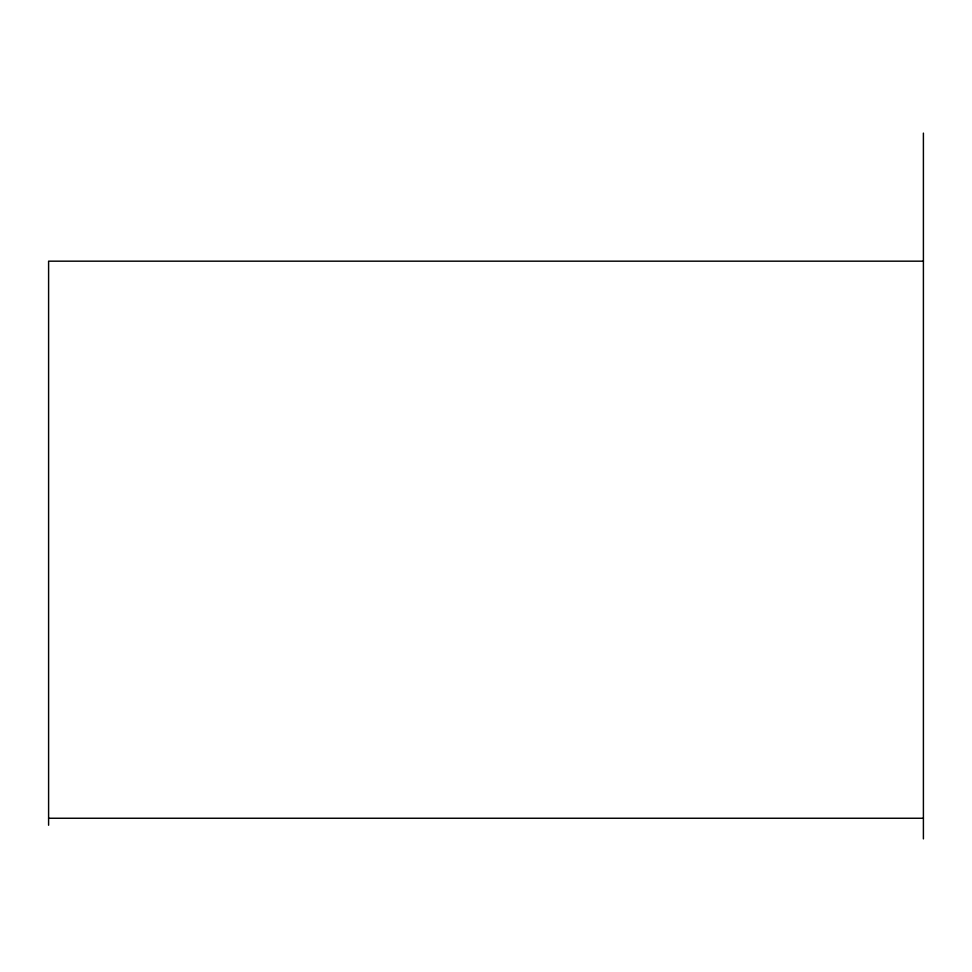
<?xml version="1.0" encoding="UTF-8"?>
<svg xmlns="http://www.w3.org/2000/svg" width="972" height="972" viewBox="0 0 972 972"><rect width="100%" height="100%" fill="white"/><g stroke="black" fill="none" stroke-linecap="round" stroke-linejoin="round"><path stroke-width="1.46" d="M923.4 261.176L48.6 261.176L48.6 825.252M48.6 818.254L923.4 818.254M923.4 133.103L923.4 838.897"/></g></svg>
